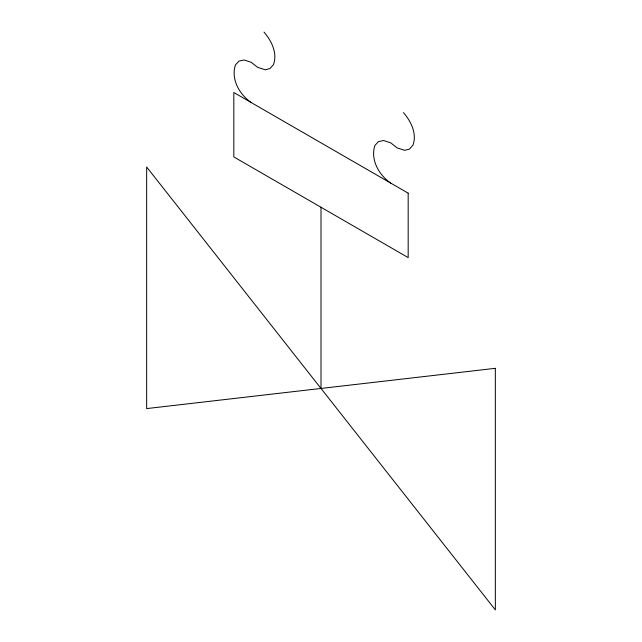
<?xml version="1.0" encoding="UTF-8"?>
<svg xmlns="http://www.w3.org/2000/svg" width="642" height="642" viewBox="0 0 642 642"><rect width="100%" height="100%" fill="white"/><g stroke="black" fill="none" stroke-linecap="round" stroke-linejoin="round"><path stroke-width="0.96" d="M390.737 183.106C379.061 175.162 370.161 159.697 374.904 145.493L378.411 141.625L383.515 140.518L390.737 142.845L397.109 147.869L404.773 150.332L409.435 149.088L412.942 145.212C417.172 133.584 411.016 121.378 403.473 112.631M251.263 102.576C239.586 94.631 230.687 79.175 235.429 64.962L238.936 61.094L244.04 59.995L251.263 62.314L257.627 67.338L265.298 69.809L269.953 68.558L273.46 64.69C277.697 53.061 271.542 40.855 263.998 32.1M321 207.262L321 388.45M495.343 368.315L146.657 408.585L146.657 167L495.343 609.9L495.343 368.315M408.176 193.17L233.824 92.512L233.824 156.937L408.176 257.594L408.176 193.17"/></g></svg>
